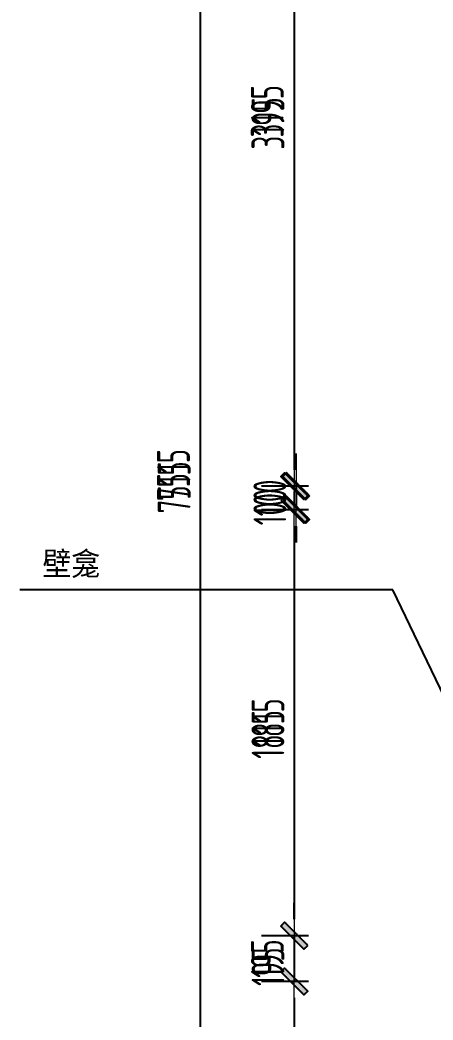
# Model space of a CAD drawing. Header units: millimetres. Extents: x -23568 to 99064, y -162914 to -58422.
# Drawn here: x 14115 to 15876, y -66235 to -61974 of the extents above; entities that cross this region are included whole.
import ezdxf

# ---------------------------------------------------------------- set-up
doc = ezdxf.new("R2010")
doc.units = ezdxf.units.MM
doc.header["$LTSCALE"] = 0.01
doc.linetypes.add('ACAD_ISO03W100', pattern=[30, 12, -18])
doc.layers.add('Q◆【 新建墙体填充】', color=51, linetype='Continuous', lineweight=0)
doc.layers.add('RC-FUN【家具参考线】', color=250, linetype='ACAD_ISO03W100')
doc.layers.add('WALL-【原始墙体】', color=6, linetype='Continuous')
doc.styles.add('CCD_DIM', font='ARCHS.SHX', dxfattribs={"width": 0.7})
doc.styles.add('宋体', font='')
doc.styles.get('宋体').set_extended_font_data('SimSun')
doc.dimstyles.new('尺寸标注1：60', dxfattribs={"dimscale": 60, "dimtxt": 2, "dimasz": 1, "dimexe": 2, "dimexo": 2, "dimgap": 0.6, "dimtad": 1, "dimdec": 0, "dimdsep": 46, "dimtxsty": '宋体', "dimblk": 'WS-cj', "dimcen": 1, "dimclrd": 44, "dimclre": 44, "dimclrt": 2, "dimadec": 0, "dimazin": 2, "dimtfac": 1, "dimtdec": 4, "dimtix": 1, "dimtmove": 2, "dimatfit": 3, "dimldrblk": 'CCD_Leader_Arrow', "dimfxl": 0, "dimtolj": 1, "dimarcsym": 0})
doc.dimstyles.new('鹿白1：70', dxfattribs={"dimscale": 70, "dimtxt": 2, "dimasz": 1, "dimexe": 2, "dimexo": 2, "dimgap": 0.6, "dimtad": 1, "dimdec": 0, "dimrnd": 5, "dimdsep": 46, "dimtxsty": 'CCD_DIM', "dimblk": 'WS-cj', "dimcen": 1, "dimclrd": 44, "dimclre": 44, "dimclrt": 2, "dimadec": 0, "dimazin": 2, "dimtfac": 1, "dimtdec": 0, "dimtix": 1, "dimtmove": 2, "dimatfit": 3, "dimldrblk": 'CCD_Leader_Arrow', "dimfxl": 0, "dimtolj": 1, "dimarcsym": 0})

# ---------------------------------------------------------------- blocks, each defined once
blk = doc.blocks.new('WS-cj')
blk.add_hatch(color=2).paths.add_polyline_path([(0.588, 0.818), (-0.818, -0.588), (-0.588, -0.818), (0.818, 0.588)])
at = {"color": 2, "linetype": 'ByBlock', "lineweight": 0}
for p, q in [((-1.1, 0), (0, 0)), ((0, 0), (1.1, 0))]:
    blk.add_line(p, q, dxfattribs=at)
at = {"color": 2}
blk.add_lwpolyline([(0.588, 0.818), (-0.818, -0.588), (-0.588, -0.818), (0.818, 0.588)], close=True, dxfattribs=at)
blk = doc.blocks.new('*D256')
at = {"layer": 'Defpoints', "color": 0, "transparency": 16777216}
for p in [(15484.3, -60765.6), (15284.3, -63960.6), (15484.3, -63960.6)]:
    blk.add_point(p, dxfattribs=at)
at = {"layer": 'WALL-【原始墙体】', "color": 44, "lineweight": -2, "transparency": 16777216}
for p, q in [((15344.3, -60765.6), (15144.3, -60765.6)), ((15284.3, -60835.6), (15284.3, -63890.6)), ((15344.3, -63960.6), (15144.3, -63960.6))]:
    blk.add_line(p, q, dxfattribs=at)
at = {"layer": 'WALL-【原始墙体】', "color": 44, "lineweight": -2, "transparency": 16777216, "xscale": 70, "yscale": 70, "zscale": 70}
for p, rotation in [((15284.3, -60765.6), 90), ((15284.3, -63960.6), 270)]:
    blk.add_blockref('WS-cj', p, dxfattribs=dict(at, rotation=rotation))
at = {"layer": 'WALL-【原始墙体】', "color": 2, "transparency": 16777216, "insert": (15169.4, -62363.1), "char_height": 140, "attachment_point": 5, "rotation": 90, "style": 'CCD_DIM'}
blk.add_mtext('\\A1;3195', dxfattribs=at)
blk = doc.blocks.new('CCD_Leader_Arrow')
at = {"color": 50, "linetype": 'ByBlock'}
blk.add_line((0, 0), (-1, 0), dxfattribs=at)
for points in [[(-0.859, 0.668), (-0.597, 0.852), (-0.24, 0), (0, 0)], [(-0.859, -0.668), (-0.597, -0.852), (-0.24, 0), (0, 0)]]:
    blk.add_solid(points, dxfattribs=at)
blk = doc.blocks.new('*D257')
at = {"layer": 'Defpoints', "color": 0, "transparency": 16777216}
for p in [(15484.3, -63960.6), (15292.3, -64060.6), (15484.3, -64060.6)]:
    blk.add_point(p, dxfattribs=at)
at = {"layer": 'WALL-【原始墙体】', "color": 44, "lineweight": -2, "transparency": 16777216}
for p, q in [((15292.3, -63890.6), (15292.3, -63820.6)), ((15344.3, -63960.6), (15152.3, -63960.6)), ((15292.3, -63960.6), (15292.3, -64060.6)), ((15344.3, -64060.6), (15152.3, -64060.6)), ((15292.3, -64130.6), (15292.3, -64200.6))]:
    blk.add_line(p, q, dxfattribs=at)
at = {"layer": 'WALL-【原始墙体】', "color": 44, "lineweight": -2, "transparency": 16777216, "xscale": 70, "yscale": 70, "zscale": 70}
for p, rotation in [((15292.3, -63960.6), 270), ((15292.3, -64060.6), 90)]:
    blk.add_blockref('WS-cj', p, dxfattribs=dict(at, rotation=rotation))
at = {"layer": 'WALL-【原始墙体】', "color": 2, "transparency": 16777216, "insert": (15180.3, -64010.6), "char_height": 140, "attachment_point": 5, "rotation": 90, "style": 'CCD_DIM'}
blk.add_mtext('\\A1;100', dxfattribs=at)
blk = doc.blocks.new('*D258')
at = {"layer": 'Defpoints', "color": 0, "transparency": 16777216}
for p in [(15484.3, -64060.6), (15284.3, -65875.6), (15484.3, -65875.6)]:
    blk.add_point(p, dxfattribs=at)
at = {"layer": 'WALL-【原始墙体】', "color": 44, "lineweight": -2, "transparency": 16777216}
for p, q in [((15344.3, -64060.6), (15144.3, -64060.6)), ((15284.3, -64130.6), (15284.3, -65805.6)), ((15344.3, -65875.6), (15144.3, -65875.6))]:
    blk.add_line(p, q, dxfattribs=at)
at = {"layer": 'WALL-【原始墙体】', "color": 44, "lineweight": -2, "transparency": 16777216, "xscale": 70, "yscale": 70, "zscale": 70}
for p, rotation in [((15284.3, -64060.6), 90), ((15284.3, -65875.6), 270)]:
    blk.add_blockref('WS-cj', p, dxfattribs=dict(at, rotation=rotation))
at = {"layer": 'WALL-【原始墙体】', "color": 2, "transparency": 16777216, "insert": (15172.3, -64968.1), "char_height": 140, "attachment_point": 5, "rotation": 90, "style": 'CCD_DIM'}
blk.add_mtext('\\A1;1815', dxfattribs=at)
blk = doc.blocks.new('*D259')
at = {"layer": 'Defpoints', "color": 0, "transparency": 16777216}
for p in [(15484.3, -65875.6), (15284.3, -66070.6), (15484.3, -66070.6)]:
    blk.add_point(p, dxfattribs=at)
at = {"layer": 'WALL-【原始墙体】', "color": 44, "lineweight": -2, "transparency": 16777216}
for p, q in [((15284.3, -65805.6), (15284.3, -65735.6)), ((15344.3, -65875.6), (15144.3, -65875.6)), ((15284.3, -65875.6), (15284.3, -66070.6)), ((15344.3, -66070.6), (15144.3, -66070.6)), ((15284.3, -66140.6), (15284.3, -66210.6))]:
    blk.add_line(p, q, dxfattribs=at)
at = {"layer": 'WALL-【原始墙体】', "color": 44, "lineweight": -2, "transparency": 16777216, "xscale": 70, "yscale": 70, "zscale": 70}
for p, rotation in [((15284.3, -65875.6), 270), ((15284.3, -66070.6), 90)]:
    blk.add_blockref('WS-cj', p, dxfattribs=dict(at, rotation=rotation))
at = {"layer": 'WALL-【原始墙体】', "color": 2, "transparency": 16777216, "insert": (15169.4, -65973.1), "char_height": 140, "attachment_point": 5, "rotation": 90, "style": 'CCD_DIM'}
blk.add_mtext('\\A1;195', dxfattribs=at)
blk = doc.blocks.new('*D260')
at = {"layer": 'Defpoints', "color": 0, "transparency": 16777216}
for p in [(15484.3, -66070.6), (15284.3, -67670.6), (15484.3, -67670.6)]:
    blk.add_point(p, dxfattribs=at)
at = {"layer": 'WALL-【原始墙体】', "color": 44, "lineweight": -2, "transparency": 16777216}
for p, q in [((15344.3, -66070.6), (15144.3, -66070.6)), ((15284.3, -66140.6), (15284.3, -67600.6)), ((15344.3, -67670.6), (15144.3, -67670.6))]:
    blk.add_line(p, q, dxfattribs=at)
at = {"layer": 'WALL-【原始墙体】', "color": 44, "lineweight": -2, "transparency": 16777216, "xscale": 70, "yscale": 70, "zscale": 70}
for p, rotation in [((15284.3, -66070.6), 90), ((15284.3, -67670.6), 270)]:
    blk.add_blockref('WS-cj', p, dxfattribs=dict(at, rotation=rotation))
at = {"layer": 'WALL-【原始墙体】', "color": 2, "transparency": 16777216, "insert": (15172.3, -66870.6), "char_height": 140, "attachment_point": 5, "rotation": 90, "style": 'CCD_DIM'}
blk.add_mtext('\\A1;1600', dxfattribs=at)
blk = doc.blocks.new('*D261')
at = {"layer": 'Defpoints', "color": 0, "transparency": 16777216}
for p in [(14884.3, -60155.6), (15484.3, -60155.6), (15484.3, -67670.6)]:
    blk.add_point(p, dxfattribs=at)
at = {"layer": 'WALL-【原始墙体】', "color": 44, "lineweight": -2, "transparency": 16777216}
for p, q in [((15234.3, -60155.6), (14744.3, -60155.6)), ((14884.3, -67600.6), (14884.3, -60225.6)), ((15234.3, -67670.6), (14744.3, -67670.6))]:
    blk.add_line(p, q, dxfattribs=at)
at = {"layer": 'WALL-【原始墙体】', "color": 44, "lineweight": -2, "transparency": 16777216, "xscale": 70, "yscale": 70, "zscale": 70}
for p, rotation in [((14884.3, -60155.6), 90), ((14884.3, -67670.6), 270)]:
    blk.add_blockref('WS-cj', p, dxfattribs=dict(at, rotation=rotation))
at = {"layer": 'WALL-【原始墙体】', "color": 2, "transparency": 16777216, "insert": (14769.4, -63913.1), "char_height": 140, "attachment_point": 5, "rotation": 90, "style": 'CCD_DIM'}
blk.add_mtext('\\A1;7515', dxfattribs=at)
blk = doc.blocks.new('FFF')
at = {"layer": 'RC-FUN【家具参考线】'}
for points in [[(125047, -337630.4), (124948.6, -337532), (124932.5, -337548.1), (125030.9, -337646.5)], [(125055, -337630.4), (124956.6, -337532), (124940.5, -337548.1), (125038.9, -337646.5)], [(124932.5, -337648.1), (125030.9, -337746.5), (125047, -337730.4), (124948.6, -337632)], [(124940.5, -337648.1), (125038.9, -337746.5), (125055, -337730.4), (124956.6, -337632)], [(125047, -339545.4), (124948.6, -339447), (124932.5, -339463.1), (125030.9, -339561.5)], [(125047, -339545.4), (124948.6, -339447), (124932.5, -339463.1), (125030.9, -339561.5)], [(124932.5, -339658.1), (125030.9, -339756.5), (125047, -339740.4), (124948.6, -339642)], [(124932.5, -339658.1), (125030.9, -339756.5), (125047, -339740.4), (124948.6, -339642)]]:
    blk.add_hatch(color=250, dxfattribs=at).paths.add_polyline_path(points)
at = {"layer": 'RC-FUN【家具参考线】', "color": 250}
for p, q in [((124589.7, -341229.3), (124589.7, -333854.3)), ((124989.7, -334464.3), (124989.7, -337519.3)), ((124997.8, -337519.3), (124997.8, -337449.3)), ((125049.7, -337589.3), (124849.7, -337589.3)), ((125049.7, -337589.3), (124857.8, -337589.3)), ((124997.8, -337589.3), (124997.8, -337689.3)), ((125049.7, -337689.3), (124849.7, -337689.3)), ((125049.7, -337689.3), (124857.8, -337689.3)), ((124989.7, -337759.3), (124989.7, -339434.3)), ((124997.8, -337759.3), (124997.8, -337829.3)), ((124989.7, -339434.3), (124989.7, -339364.3)), ((125049.7, -339504.3), (124849.7, -339504.3)), ((125049.7, -339504.3), (124849.7, -339504.3)), ((124989.7, -339504.3), (124989.7, -339699.3)), ((125049.7, -339699.3), (124849.7, -339699.3)), ((125049.7, -339699.3), (124849.7, -339699.3)), ((124989.7, -339769.3), (124989.7, -339839.3)), ((124989.7, -339769.3), (124989.7, -341229.3))]:
    blk.add_line(p, q, dxfattribs=at)
at = {"layer": 'RC-FUN【家具参考线】', "color": 250, "linetype": 'ByBlock', "lineweight": 0}
for p, q in [((124989.7, -337512.3), (124989.7, -337589.3)), ((124997.8, -337512.3), (124997.8, -337589.3)), ((124989.7, -337589.3), (124989.7, -337666.3)), ((124997.8, -337589.3), (124997.8, -337666.3)), ((124989.7, -337689.3), (124989.7, -337612.3)), ((124997.8, -337689.3), (124997.8, -337612.3)), ((124989.7, -337766.3), (124989.7, -337689.3)), ((124997.8, -337766.3), (124997.8, -337689.3)), ((124989.7, -339427.3), (124989.7, -339504.3)), ((124989.7, -339427.3), (124989.7, -339504.3)), ((124989.7, -339504.3), (124989.7, -339581.3)), ((124989.7, -339504.3), (124989.7, -339581.3)), ((124989.7, -339699.3), (124989.7, -339622.3)), ((124989.7, -339699.3), (124989.7, -339622.3)), ((124989.7, -339776.3), (124989.7, -339699.3)), ((124989.7, -339776.3), (124989.7, -339699.3))]:
    blk.add_line(p, q, dxfattribs=at)
at = {"layer": 'RC-FUN【家具参考线】', "color": 250}
for points in [[(125047, -337630.4), (124948.6, -337532), (124932.5, -337548.1), (125030.9, -337646.5)], [(125055, -337630.4), (124956.6, -337532), (124940.5, -337548.1), (125038.9, -337646.5)], [(124932.5, -337648.1), (125030.9, -337746.5), (125047, -337730.4), (124948.6, -337632)], [(124940.5, -337648.1), (125038.9, -337746.5), (125055, -337730.4), (124956.6, -337632)], [(125047, -339545.4), (124948.6, -339447), (124932.5, -339463.1), (125030.9, -339561.5)], [(125047, -339545.4), (124948.6, -339447), (124932.5, -339463.1), (125030.9, -339561.5)], [(124932.5, -339658.1), (125030.9, -339756.5), (125047, -339740.4), (124948.6, -339642)], [(124932.5, -339658.1), (125030.9, -339756.5), (125047, -339740.4), (124948.6, -339642)]]:
    blk.add_lwpolyline(points, close=True, dxfattribs=at)
at = {"layer": 'RC-FUN【家具参考线】', "color": 250, "style": 'CCD_DIM', "width": 0.7}
for s, p in [('3195', (124947.7, -336155.1)), ('7515', (124547.7, -337705.1)), ('100', (124955.8, -337755.9)), ('1815', (124947.7, -338750.8)), ('195', (124947.7, -339718.4))]:
    blk.add_text(s, height=140, rotation=90, dxfattribs=at).set_placement(p)

msp = doc.modelspace()

# ---------------------------------------------------------------- block references
msp.add_blockref('FFF', (-109705.4, 273628.7))

# ---------------------------------------------------------------- texts
at = {"layer": 'Q◆【 新建墙体填充】', "style": '宋体', "width": 0.9}
msp.add_text('壁龛', height=100, dxfattribs=at).set_placement((14211, -64340.6))

# ---------------------------------------------------------------- dimensions: what is measured, and where the dimension line sits
at = {"layer": 'WALL-【原始墙体】'}
for base, p1, p2, picture, middle in [((14884.3, -60155.6), (15484.3, -67670.6), (15484.3, -60155.6), '*D261', (14769.4, -63913.1)), ((15284.3, -63960.6), (15484.3, -60765.6), (15484.3, -63960.6), '*D256', (15169.4, -62363.1)), ((15292.3, -64060.6), (15484.3, -63960.6), (15484.3, -64060.6), '*D257', (15180.3, -64010.6)), ((15284.3, -65875.6), (15484.3, -64060.6), (15484.3, -65875.6), '*D258', (15172.3, -64968.1)), ((15284.3, -66070.6), (15484.3, -65875.6), (15484.3, -66070.6), '*D259', (15169.4, -65973.1)), ((15284.3, -67670.6), (15484.3, -66070.6), (15484.3, -67670.6), '*D260', (15172.3, -66870.6))]:
    dim = msp.add_linear_dim(base=base, p1=p1, p2=p2, angle=90, dimstyle='鹿白1：70', dxfattribs=at)
    dim.commit()
    dim.dimension.update_dxf_attribs({"geometry": picture, "text_midpoint": middle})

# ---------------------------------------------------------------- leaders
at = {"layer": 'Q◆【 新建墙体填充】'}
for points in [[(16281, -65603.9), (15705.2, -64402.7), (14115.1, -64402.7)], [(17691.9, -65685.2), (17116.1, -66886.4), (14115.1, -66886.4)]]:
    msp.add_leader(points, dimstyle='尺寸标注1：60', dxfattribs=at)

doc.saveas('drawing.dxf')
